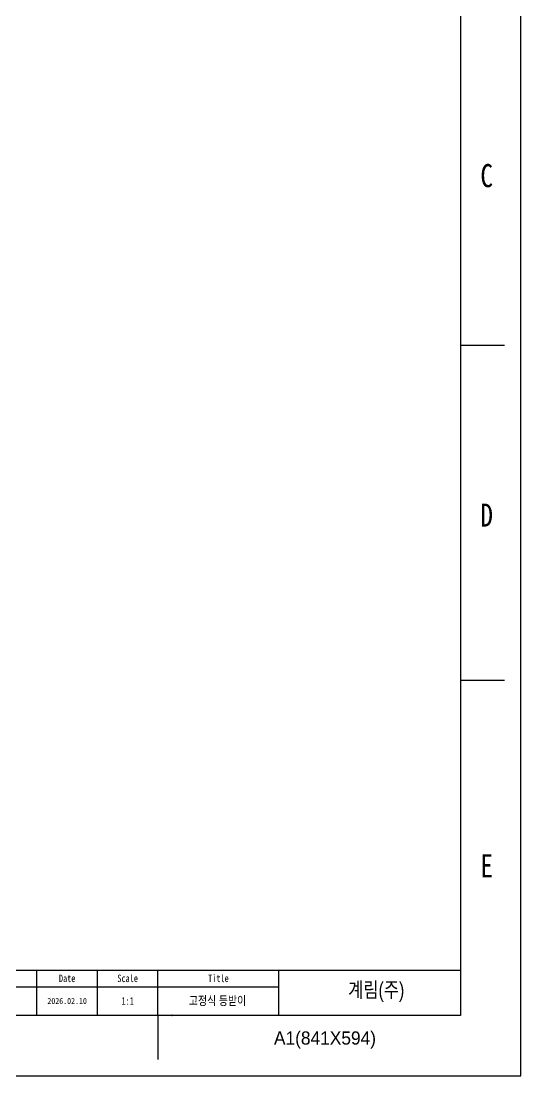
# Model space of a CAD drawing. Header units: inches. Extents: x -1861 to -181, y -5440 to -4252.
# Drawn here: x -512 to -181, y -5440 to -4742 of the extents above; entities that cross this region are included whole.
import ezdxf

# ---------------------------------------------------------------- set-up
doc = ezdxf.new("R2010")
doc.units = ezdxf.units.IN
doc.header["$LTSCALE"] = 10.89
doc.header["$MEASUREMENT"] = 0
doc.header["$PDMODE"] = 3
doc.header["$PDSIZE"] = 0.3125
doc.linetypes.add('CENTERX2', pattern=[20.32, 12.7, -2.54, 2.54, -2.54])
doc.layers.get('0').update_dxf_attribs({"linetype": 'CONTINUOUS'})
for name, color, linetype in [('5', 2, 'CONTINUOUS'), ('FORM', 7, 'CONTINUOUS'), ('TEXT', 2, 'CONTINUOUS')]:
    doc.layers.add(name, color=color, linetype=linetype)
doc.styles.add('ROMANS', font='')
doc.styles.get("Standard").update_dxf_attribs({"font": 'txt', "width": 0.8})
doc.styles.get('ROMANS').set_extended_font_data('Gulim')

msp = doc.modelspace()

# ---------------------------------------------------------------- linework, layer by layer
at = {"color": 7, "linetype": 'Continuous'}
for p, q in [((-181.46, -5440.01), (-181.46, -4252.01)), ((-221.45, -4956.8), (-192.38, -4956.8)), ((-221.45, -5178.4), (-192.38, -5178.4)), ((-421.46, -5400.01), (-421.46, -5429.08)), ((-1861.46, -5440.01), (-181.46, -5440.01))]:
    msp.add_line(p, q, dxfattribs=at)
at = {"linetype": 'Continuous'}
for p, q in [((-221.46, -4292.01), (-221.46, -5400.01)), ((-221.46, -5400.01), (-1821.46, -5400.01))]:
    msp.add_line(p, q, dxfattribs=at)
msp.add_point((-412.06, -5400.01))
at = {"layer": 'FORM'}
for p, q in [((-762.46, -5370.01), (-221.46, -5370.01)), ((-501.46, -5400.01), (-501.46, -5370.01)), ((-461.46, -5400.01), (-461.46, -5370.01)), ((-421.46, -5400.01), (-421.46, -5370.01)), ((-341.46, -5400.01), (-341.46, -5370.01)), ((-621.46, -5381.01), (-341.46, -5381.01))]:
    msp.add_line(p, q, dxfattribs=at)

# ---------------------------------------------------------------- texts
at = {"char_height": 15.25, "attachment_point": 5}
for s, insert in [('C', (-204.08, -4844.77)), ('D', (-204.08, -5069.16)), ('E', (-204.08, -5301.1))]:
    msp.add_mtext_dynamic_manual_height_columns(s, width=10, gutter_width=12.5, heights=[0], dxfattribs=dict(at, insert=insert))
at = {"layer": '5', "style": 'ROMANS'}
msp.add_text('A1(841X594)', height=8.75, dxfattribs=at).set_placement((-344.72, -5419.33))
at = {"layer": 'TEXT', "attachment_point": 5}
for s, width, insert, char_height in [('Date', 20, (-481.46, -5375.51), 5), ('Scale', 20, (-441.46, -5375.51), 5), ('Title', 40, (-381.46, -5375.51), 5), ('2026.02.10', 20, (-481.46, -5390.51), 4), ('1:1', 20, (-441.46, -5390.51), 5)]:
    msp.add_mtext_dynamic_manual_height_columns(s, width=width, gutter_width=12.5, heights=[0], dxfattribs=dict(at, insert=insert, char_height=char_height))
at = {"layer": 'TEXT', "linetype": 'CENTERX2', "attachment_point": 5}
for s, width, insert, char_height in [('{\\fHYGothic-Medium|b0|i0|c129|p18;계림(주)}', 83.5716, (-277.11, -5384.53), 10), ('{\\fHYGothic-Medium|b0|i0|c129|p18;고정식 등받이}', 60, (-382.02, -5390.54), 6)]:
    msp.add_mtext_dynamic_manual_height_columns(s, width=width, gutter_width=12.5, heights=[0], dxfattribs=dict(at, insert=insert, char_height=char_height))

doc.saveas('drawing.dxf')
